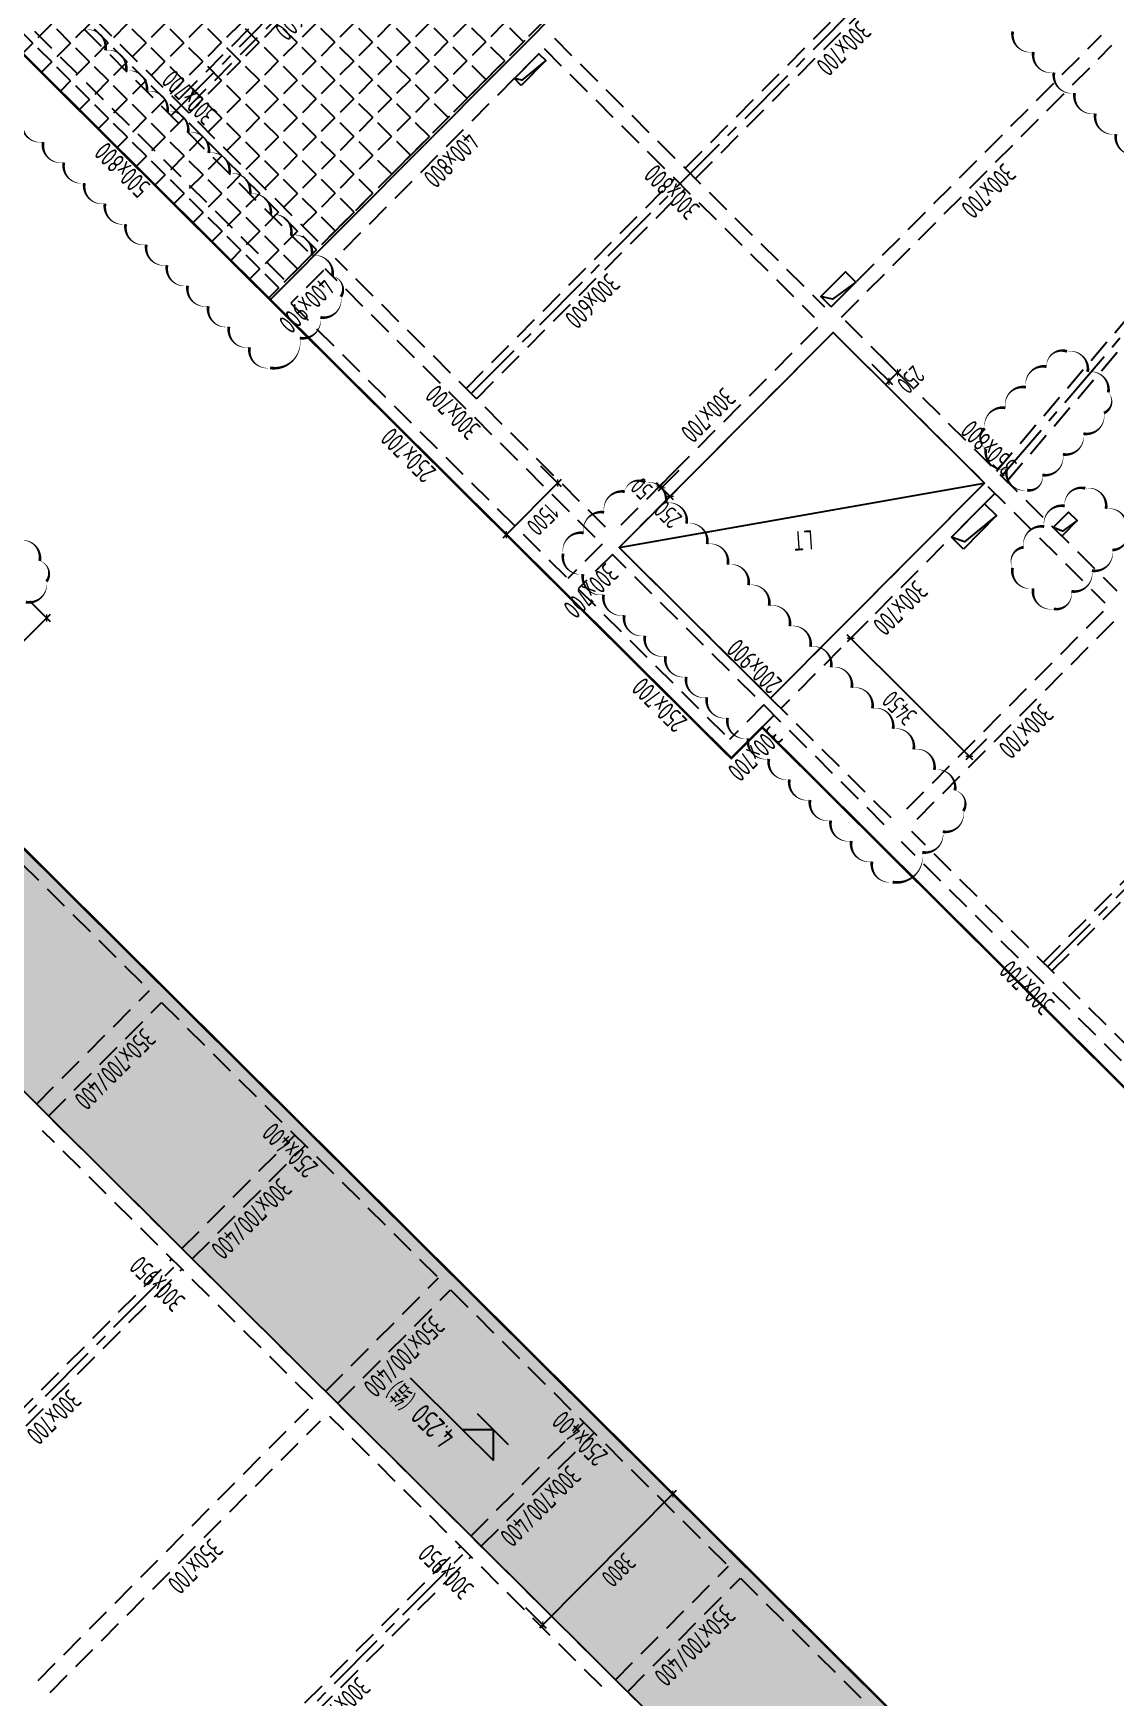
# Model space of a CAD drawing. Extents: x 517450926 to 520131079, y 3499134486 to 3500888201.
# Drawn here: x 518695594 to 518717878, y 3500102672 to 3500136957 of the extents above; entities that cross this region are included whole.
import ezdxf
from ezdxf.enums import TextEntityAlignment as Align

# ---------------------------------------------------------------- set-up
doc = ezdxf.new("R2010")
doc.units = 0
doc.header["$LTSCALE"] = 1000
doc.header["$MEASUREMENT"] = 0
doc.linetypes.add('CENTER', pattern=[2, 1.25, -0.25, 0.25, -0.25])
doc.linetypes.add('DASHED', pattern=[0.75, 0.5, -0.25])
doc.layers.get('0').update_dxf_attribs({"linetype": 'CONTINUOUS'})
doc.layers.get('Defpoints').update_dxf_attribs({"color": 2, "linetype": 'CONTINUOUS'})
doc.layers.add('0_修订云线', color=1, linetype='CONTINUOUS', plot=False)
for name, color, linetype in [('__附着_A10-23平面图_TEN25IWV_设计区$0$__附着_A10-23平面图_TEN25IWV_设计区$0$__附着_A10-2楼一层平面（剧场）_TEN25667_设计区$0$AD-LEVL-HIGH', 61, 'CONTINUOUS'), ('S_AXIS', 8, 'CENTER'), ('S_AXIS_DIMS', 3, 'CONTINUOUS'), ('S_BEAM', 4, 'DASHED'), ('S_BEAM_SECD_TEXT_HORZ', 9, 'CONTINUOUS'), ('S_BEAM_TEXT_HORZ', 7, 'CONTINUOUS'), ('S_BEAM_TEXT_VERT', 41, 'CONTINUOUS'), ('S_FLOR_ENHN', 91, 'DASHED'), ('S_HOLE', 201, 'CONTINUOUS'), ('S_PLAN_HACH', 254, 'CONTINUOUS'), ('S_STAR', 243, 'CONTINUOUS')]:
    doc.layers.add(name, color=color, linetype=linetype)
doc.styles.add('__附着_A10-23平面图_TEN25IWV_设计区$0$__附着_A10-23平面图_TEN25IWV_设计区$0$__附着_A10-2楼一层平面（剧场）_TEN25667_设计区$0$TH-STYLE3', font='tssdeng', dxfattribs={"width": 0.7, "bigfont": 'tssdchn'})
doc.styles.add('TH-STYLE3', font='tssdeng.shx', dxfattribs={"width": 0.7, "bigfont": 'tssdchn.shx'})
doc.styles.add('样式 1', font='Tssdeng.shx', dxfattribs={"width": 0.7, "bigfont": 'Tssdchn.shx'})
doc.dimstyles.new('TSSD_100_100', dxfattribs={"dimtxt": 375, "dimasz": 100, "dimexe": 100, "dimexo": 0, "dimgap": 125, "dimtad": 1, "dimdec": 1, "dimdsep": 46, "dimtxsty": 'TH-STYLE3', "dimblk": 'ARCHTICK', "dimcen": -100, "dimdle": 100, "dimclrt": 7, "dimadec": 0, "dimazin": 0, "dimtfac": 1, "dimtdec": 1, "dimtix": 1, "dimtmove": 2, "dimatfit": 3, "dimldrblk": 'ARCHTICK', "dimfxl": 0, "dimtolj": 1, "dimtzin": 0, "dimarcsym": 0})
pattern_1 = [(135.1573, (518630193.4, 3500156019.2), (-387.8396, -389.975), [400, -150]), (225.1573, (518630193.4, 3500156019.2), (389.975, -387.8396), [400, -150])]

# ---------------------------------------------------------------- blocks, each defined once
blk = doc.blocks.new('_ArchTick')
at = {"color": 0, "const_width": 0.25}
blk.add_lwpolyline([(-0.53, -0.53), (0.53, 0.53)], dxfattribs=at)
blk = doc.blocks.new('*D126')
at = {"layer": 'Defpoints', "color": 0, "linetype": 'ByBlock', "transparency": 16777216}
for p in [(518708963, 3500128013), (518709140, 3500127837), (518708540, 3500127588)]:
    blk.add_point(p, dxfattribs=at)
at = {"layer": 'S_AXIS_DIMS', "color": 0, "linetype": 'ByBlock', "lineweight": -2, "transparency": 16777216}
for p, q in [((518708893, 3500127943), (518708470, 3500127517)), ((518708788, 3500127341), (518708469, 3500127659)), ((518709070, 3500127766), (518708647, 3500127341))]:
    blk.add_line(p, q, dxfattribs=at)
at = {"layer": 'S_AXIS_DIMS', "color": 0, "linetype": 'ByBlock', "lineweight": -2, "transparency": 16777216, "xscale": 100, "yscale": 100, "zscale": 100}
for p, rotation in [((518708540, 3500127588), 135.1572922653654), ((518708717, 3500127412), 315.1572922653654)]:
    blk.add_blockref('_ArchTick', p, dxfattribs=dict(at, rotation=rotation))
at = {"layer": 'S_AXIS_DIMS', "color": 7, "linetype": 'ByBlock', "transparency": 16777216, "insert": (518708671, 3500127035), "char_height": 375, "attachment_point": 5, "rotation": 135.1573, "style": 'TH-STYLE3'}
blk.add_mtext('\\A1;250', dxfattribs=at)
blk = doc.blocks.new('*D127')
at = {"layer": 'Defpoints', "color": 0, "linetype": 'ByBlock', "transparency": 16777216}
for p in [(518708928, 3500128049), (518708963, 3500128013), (518708505, 3500127623)]:
    blk.add_point(p, dxfattribs=at)
at = {"layer": 'S_AXIS_DIMS', "color": 0, "linetype": 'ByBlock', "lineweight": -2, "transparency": 16777216}
for p, q in [((518708857, 3500127978), (518708434, 3500127552)), ((518708893, 3500127943), (518708470, 3500127517)), ((518708505, 3500127623), (518708434, 3500127694)), ((518708540, 3500127588), (518708505, 3500127623)), ((518708540, 3500127588), (518708611, 3500127518))]:
    blk.add_line(p, q, dxfattribs=at)
at = {"layer": 'S_AXIS_DIMS', "color": 0, "linetype": 'ByBlock', "lineweight": -2, "transparency": 16777216, "xscale": 100, "yscale": 100, "zscale": 100}
for p, rotation in [((518708505, 3500127623), 315.1572922653654), ((518708540, 3500127588), 135.1572922653654)]:
    blk.add_blockref('_ArchTick', p, dxfattribs=dict(at, rotation=rotation))
at = {"layer": 'S_AXIS_DIMS', "color": 7, "linetype": 'ByBlock', "transparency": 16777216, "insert": (518708128, 3500127575), "char_height": 375, "attachment_point": 5, "rotation": 135.1573, "style": 'TH-STYLE3'}
blk.add_mtext('\\A1;50', dxfattribs=at)
blk = doc.blocks.new('*D144')
at = {"layer": 'Defpoints', "color": 0, "linetype": 'ByBlock', "transparency": 16777216}
for p in [(518713039, 3500130323), (518712863, 3500130146), (518713226, 3500129785)]:
    blk.add_point(p, dxfattribs=at)
at = {"layer": 'S_AXIS_DIMS', "color": 0, "linetype": 'ByBlock', "lineweight": -2, "transparency": 16777216}
for p, q in [((518713047, 3500130315), (518713473, 3500129892)), ((518712871, 3500130138), (518713296, 3500129715)), ((518713402, 3500129962), (518713226, 3500129785)), ((518713402, 3500129962), (518713472, 3500130033)), ((518713226, 3500129785), (518713155, 3500129714))]:
    blk.add_line(p, q, dxfattribs=at)
at = {"layer": 'S_AXIS_DIMS', "color": 0, "linetype": 'ByBlock', "lineweight": -2, "transparency": 16777216, "xscale": 100, "yscale": 100, "zscale": 100}
for p, rotation in [((518713226, 3500129785), 45.15729226536535), ((518713402, 3500129962), 225.1572922653654)]:
    blk.add_blockref('_ArchTick', p, dxfattribs=dict(at, rotation=rotation))
at = {"layer": 'S_AXIS_DIMS', "color": 7, "linetype": 'ByBlock', "transparency": 16777216, "insert": (518713678, 3500129814), "char_height": 375, "attachment_point": 5, "rotation": 225.1573, "style": 'TH-STYLE3'}
blk.add_mtext('\\A1;250', dxfattribs=at)
blk = doc.blocks.new('*D149')
at = {"layer": 'Defpoints', "color": 0, "linetype": 'ByBlock', "transparency": 16777216}
for p in [(518713257, 3500125311), (518712438, 3500124487), (518715703, 3500122878)]:
    blk.add_point(p, dxfattribs=at)
at = {"layer": 'S_AXIS_DIMS', "color": 0, "linetype": 'ByBlock', "lineweight": -2, "transparency": 16777216}
for p, q in [((518712790, 3500124842), (518712367, 3500124416)), ((518714955, 3500121984), (518712367, 3500124558)), ((518715236, 3500122409), (518714813, 3500121984))]:
    blk.add_line(p, q, dxfattribs=at)
at = {"layer": 'S_AXIS_DIMS', "color": 0, "linetype": 'ByBlock', "lineweight": -2, "transparency": 16777216, "xscale": 100, "yscale": 100, "zscale": 100}
for p, rotation in [((518712438, 3500124487), 135.1572922653654), ((518714884, 3500122055), 315.1572922653654)]:
    blk.add_blockref('_ArchTick', p, dxfattribs=dict(at, rotation=rotation))
at = {"layer": 'S_AXIS_DIMS', "color": 7, "linetype": 'ByBlock', "transparency": 16777216, "insert": (518713440, 3500123049), "char_height": 375, "attachment_point": 5, "rotation": 135.1573, "style": 'TH-STYLE3'}
blk.add_mtext('\\A1;3450', dxfattribs=at)
blk = doc.blocks.new('*D258')
at = {"layer": 'Defpoints', "color": 0, "transparency": 16777216}
for p in [(518695154, 3500125615), (518692545, 3500122992), (518693260, 3500122281)]:
    blk.add_point(p, dxfattribs=at)
at = {"layer": 'S_AXIS_DIMS', "color": 0, "lineweight": -2, "transparency": 16777216}
for p, q in [((518695515, 3500125257), (518695940, 3500124834)), ((518695940, 3500124975), (518693189, 3500122210)), ((518692905, 3500122633), (518693331, 3500122210))]:
    blk.add_line(p, q, dxfattribs=at)
at = {"layer": 'S_AXIS_DIMS', "color": 0, "lineweight": -2, "transparency": 16777216, "xscale": 100, "yscale": 100, "zscale": 100}
for p, rotation in [((518695869, 3500124904), 45.15729226536535), ((518693260, 3500122281), 225.1572922653654)]:
    blk.add_blockref('_ArchTick', p, dxfattribs=dict(at, rotation=rotation))
at = {"layer": 'S_AXIS_DIMS', "color": 7, "transparency": 16777216, "insert": (518694786, 3500123372), "char_height": 375, "attachment_point": 5, "rotation": 225.1573, "style": 'TH-STYLE3'}
blk.add_mtext('\\A1;3700', dxfattribs=at)
blk = doc.blocks.new('*D261')
at = {"layer": 'Defpoints', "color": 0, "transparency": 16777216}
for p in [(518707945, 3500107676), (518705265, 3500104982), (518706093, 3500104158)]:
    blk.add_point(p, dxfattribs=at)
at = {"layer": 'S_AXIS_DIMS', "color": 0, "lineweight": -2, "transparency": 16777216}
for p, q in [((518708419, 3500107205), (518708844, 3500106782)), ((518708844, 3500106923), (518706023, 3500104087)), ((518705739, 3500104511), (518706164, 3500104088))]:
    blk.add_line(p, q, dxfattribs=at)
at = {"layer": 'S_AXIS_DIMS', "color": 0, "lineweight": -2, "transparency": 16777216, "xscale": 100, "yscale": 100, "zscale": 100}
for p, rotation in [((518708773, 3500106852), 45.15729226536535), ((518706093, 3500104158), 225.1572922653654)]:
    blk.add_blockref('_ArchTick', p, dxfattribs=dict(at, rotation=rotation))
at = {"layer": 'S_AXIS_DIMS', "color": 7, "transparency": 16777216, "insert": (518707655, 3500105285), "char_height": 375, "attachment_point": 5, "rotation": 225.1573, "style": 'TH-STYLE3'}
blk.add_mtext('\\A1;3800', dxfattribs=at)
blk = doc.blocks.new('*D262')
at = {"layer": 'Defpoints', "color": 0, "transparency": 16777216}
for p in [(518705827, 3500128258), (518704769, 3500127194), (518705343, 3500126624)]:
    blk.add_point(p, dxfattribs=at)
at = {"layer": 'S_AXIS_DIMS', "color": 0, "lineweight": -2, "transparency": 16777216}
for p, q in [((518706046, 3500128040), (518706471, 3500127617)), ((518706471, 3500127759), (518705272, 3500126553)), ((518704988, 3500126977), (518705414, 3500126554))]:
    blk.add_line(p, q, dxfattribs=at)
at = {"layer": 'S_AXIS_DIMS', "color": 0, "lineweight": -2, "transparency": 16777216, "xscale": 100, "yscale": 100, "zscale": 100}
for p, rotation in [((518706400, 3500127688), 45.15729226536535), ((518705343, 3500126624), 225.1572922653654)]:
    blk.add_blockref('_ArchTick', p, dxfattribs=dict(at, rotation=rotation))
at = {"layer": 'S_AXIS_DIMS', "color": 7, "transparency": 16777216, "insert": (518706093, 3500126935), "char_height": 375, "attachment_point": 5, "rotation": 225.1573, "style": 'TH-STYLE3'}
blk.add_mtext('\\A1;1500', dxfattribs=at)
blk = doc.blocks.new('*D267')
at = {"layer": 'Defpoints', "color": 0, "transparency": 16777216}
for p in [(518669878, 3500184742), (518719672, 3500134322), (518720742, 3500133901), (518715548, 3500127828), (518751217, 3500103849)]:
    blk.add_point(p, dxfattribs=at)
at = {"layer": 'S_AXIS_DIMS', "color": 0, "lineweight": -2, "transparency": 16777216}
blk.add_arc((518720860, 3500134039), 1222, 135.1573, 229.4593, dxfattribs=at)
at = {"layer": 'S_AXIS_DIMS', "color": 0, "lineweight": -2, "transparency": 16777216, "xscale": 100, "yscale": 100, "zscale": 100}
for p, rotation in [((518719994, 3500134901), 45.15729226451204), ((518720066, 3500133111), 319.4592519570663)]:
    blk.add_blockref('_ArchTick', p, dxfattribs=dict(at, rotation=rotation))
at = {"layer": 'S_AXIS_DIMS', "color": 7, "transparency": 16777216, "insert": (518719327, 3500133977), "char_height": 375, "attachment_point": 5, "rotation": 92.3083, "style": 'TH-STYLE3'}
blk.add_mtext('\\A1;94°', dxfattribs=at)
blk = doc.blocks.new('*D269')
at = {"layer": 'Defpoints', "color": 0, "transparency": 16777216}
for p in [(518669878, 3500184742), (518695991, 3500158014), (518696924, 3500157601, 0), (518691015, 3500152120, 0), (518751217, 3500103849)]:
    blk.add_point(p, dxfattribs=at)
at = {"layer": 'S_AXIS_DIMS', "color": 0, "lineweight": -2, "transparency": 16777216}
blk.add_arc((518697051, 3500157718), 1100, 135.1573, 222.8453, dxfattribs=at)
at = {"layer": 'S_AXIS_DIMS', "color": 0, "lineweight": -2, "transparency": 16777216, "xscale": 100, "yscale": 100, "zscale": 100}
for p, rotation in [((518696271, 3500158494), 45.15729226459322), ((518696244, 3500156970), 312.8453472691643)]:
    blk.add_blockref('_ArchTick', p, dxfattribs=dict(at, rotation=rotation))
at = {"layer": 'S_AXIS_DIMS', "color": 7, "transparency": 16777216, "insert": (518695638, 3500157743), "char_height": 375, "attachment_point": 5, "rotation": 89.0013, "style": 'TH-STYLE3'}
blk.add_mtext('\\A1;88°', dxfattribs=at)
blk = doc.blocks.new('*U66')
for p, q in [((900, 450), (2400, 450)), ((0, 0), (900, 0))]:
    blk.add_line(p, q)
blk.add_lwpolyline([(900, 450), (450, 0), (0, 450), (900, 450)], close=True)
at = {"style": '__附着_A10-23平面图_TEN25IWV_设计区$0$__附着_A10-23平面图_TEN25IWV_设计区$0$__附着_A10-2楼一层平面（剧场）_TEN25667_设计区$0$TH-STYLE3', "width": 0.7}
blk.add_attdef('标高', (900, 600), '', height=450, dxfattribs=at)

msp = doc.modelspace()

# ---------------------------------------------------------------- hatches: boundary and pattern name
at = {"layer": 'S_PLAN_HACH', "transparency": 33554559}
h = msp.add_hatch(dxfattribs=at)
h.set_pattern_fill('ANGLE', color=256, scale=2000)
h.set_pattern_definition(pattern_1)
h.paths.add_polyline_path([(518694733.5167, 3500137175.1335), (518700476.7838, 3500131463.3139), (518714738.7119, 3500145803.7634), (518708995.4449, 3500151515.5831)])
h = msp.add_hatch(dxfattribs=at)
h.set_pattern_fill('ANGLE', color=256, scale=2000)
h.set_pattern_definition(pattern_1)
h.paths.add_polyline_path([(518719756.4104, 3500090922.5108), (518720969.2906, 3500092142.0687), (518720360.9297, 3500092747.0985), (518722550.4606, 3500094948.6842), (518716842.6458, 3500100625.2457), (518715943.5631, 3500099721.213), (518692545.0679, 3500122991.5894), (518695224.6869, 3500125685.9616), (518688843.2791, 3500132032.4279), (518683722.7743, 3500126758.8441), (518689678.7549, 3500120835.4756), (518689616.3123, 3500120897.5763)])

# ---------------------------------------------------------------- linework, layer by layer
at = {"layer": '0_修订云线'}
for points in [[(518696655.1978, 3500137026.9248, 0, 60, -0.52056705), (518697080.6249, 3500136603.8271, 0, 60, -0.52056705), (518697506.0521, 3500136180.7293, 0, 60, -0.52056705), (518697931.4793, 3500135757.6315, 0, 60, -0.52056705), (518698356.9065, 3500135334.5338, 0, 60, -0.52056705), (518698782.3337, 3500134911.436, 0, 60, -0.52056705), (518699207.7609, 3500134488.3383, 0, 60, -0.52056705), (518699633.1881, 3500134065.2405, 0, 60, -0.52056705), (518700058.6153, 3500133642.1428, 0, 60, -0.52056705), (518700484.0424, 3500133219.045, 0, 60, -0.52056705), (518700909.4696, 3500132795.9473, 0, 60, -0.52056705), (518701334.8968, 3500132372.8495, 0, 60, -0.52056705), (518701760.324, 3500131949.7518, 0, 60, -0.52056705), (518701932.7506, 3500131525.9595, 0, 60, -0.52056705), (518701509.6529, 3500131100.5323, 0, 60, -0.52056705), (518701086.5551, 3500130675.1051, 0, 60, -0.52056705), (518700475.9789, 3500130061.1672, 0, 60, -0.52056705), (518700050.5517, 3500130484.2649, 0, 60, -0.52056705), (518699625.1245, 3500130907.3627, 0, 60, -0.52056705), (518699199.6973, 3500131330.4604, 0, 60, -0.52056705), (518698774.2701, 3500131753.5582, 0, 60, -0.52056705), (518698348.8429, 3500132176.656, 0, 60, -0.52056705), (518697923.4157, 3500132599.7537, 0, 60, -0.52056705), (518697497.9886, 3500133022.8515, 0, 60, -0.52056705), (518697072.5614, 3500133445.9492, 0, 60, -0.52056705), (518696647.1342, 3500133869.047, 0, 60, -0.52056705), (518696221.707, 3500134292.1447, 0, 60, -0.52056705), (518695796.2798, 3500134715.2425, 0, 60, -0.52056705), (518695370.8526, 3500135138.3402, 0, 60, -0.52056705)], [(518718328.9467, 3500134455.3892, 0, 60, -0.52056705), (518717903.5195, 3500134878.4869, 0, 60, -0.52056705), (518717478.0923, 3500135301.5847, 0, 60, -0.52056705), (518717052.6652, 3500135724.6824, 0, 60, -0.52056705), (518716627.238, 3500136147.7802, 0, 60, -0.52056705), (518716201.8108, 3500136570.878, 0, 60, -0.52056705), (518715776.3836, 3500136993.9757, 0, 60, -0.52056705)], [(518695301.8645, 3500126504.3972, 0, 60, -0.52056705), (518695727.2917, 3500126081.2995, 0, 60, -0.52056705), (518695864.6089, 3500125657.4108, 0, 60, -0.52056705), (518695441.5112, 3500125231.9836, 0, 60, -0.52056705)]]:
    msp.add_lwpolyline(points, format="xyseb", dxfattribs=at)
at = {"layer": '0_修订云线', "color": 6}
for points in [[(518716074.8724, 3500127539.9713, 0, 60, -0.52056705), (518715649.4452, 3500127963.0691, 0, 60, -0.52056705), (518715224.018, 3500128386.1668, 0, 60, -0.52056705), (518715202.0334, 3500128810.3721, 0, 60, -0.52056705), (518715625.1311, 3500129235.7993, 0, 60, -0.52056705), (518716048.2289, 3500129661.2265, 0, 60, -0.52056705), (518716471.3266, 3500130086.6537, 0, 60, -0.52056705), (518716894.7311, 3500130400.3577, 0, 60, -0.52056705), (518717320.1583, 3500129977.26, 0, 60, -0.52056705), (518717745.5855, 3500129554.1622, 0, 60, -0.52056705), (518717655.847, 3500129129.6502, 0, 60, -0.52056705), (518717232.7492, 3500128704.223, 0, 60, -0.52056705), (518716809.6515, 3500128278.7958, 0, 60, -0.52056705), (518716386.5537, 3500127853.3686, 0, 60, -0.52056705)], [(518716622.7716, 3500125091.7364, 0, 60, -0.52056705), (518716197.3444, 3500125514.8341, 0, 60, -0.52056705), (518715771.9172, 3500125937.9319, 0, 60, -0.52056705), (518716002.5456, 3500126362.8307, 0, 60, -0.52056705), (518716425.6434, 3500126788.2579, 0, 60, -0.52056705), (518716848.7411, 3500127213.685, 0, 60, -0.52056705), (518717272.0066, 3500127578.0026, 0, 60, -0.52056705), (518717697.4338, 3500127154.9048, 0, 60, -0.52056705), (518718122.861, 3500126731.8071, 0, 60, -0.52056705), (518717831.1229, 3500126306.7405, 0, 60, -0.52056705), (518717408.0252, 3500125881.3133, 0, 60, -0.52056705), (518716984.9274, 3500125455.8861, 0, 60, -0.52056705)]]:
    msp.add_lwpolyline(points, format="xyseb", close=True, dxfattribs=at)
at = {"layer": '0_修订云线'}
msp.add_lwpolyline([(518713301.925, 3500119462.2835, 0, 60, -0.52056705), (518712876.4978, 3500119885.3813, 0, 60, -0.52056705), (518712451.0706, 3500120308.479, 0, 60, -0.52056705), (518712025.6434, 3500120731.5768, 0, 60, -0.52056705), (518711600.2162, 3500121154.6745, 0, 60, -0.52056705), (518711174.789, 3500121577.7723, 0, 60, -0.52056705), (518710749.3618, 3500122000.8701, 0, 60, -0.52056705), (518710323.9347, 3500122423.9678, 0, 60, -0.52056705), (518709898.5075, 3500122847.0656, 0, 60, -0.52056705), (518709473.0803, 3500123270.1633, 0, 60, -0.52056705), (518709047.6531, 3500123693.2611, 0, 60, -0.52056705), (518708622.2259, 3500124116.3588, 0, 60, -0.52056705), (518708196.7987, 3500124539.4566, 0, 60, -0.52056705), (518707771.3715, 3500124962.5543, 0, 60, -0.52056705), (518707345.9444, 3500125385.6521, 0, 60, -0.52056705), (518706920.5172, 3500125808.7498, 0, 60, -0.52056705), (518706511.8227, 3500126231.8935, 0, 60, -0.52056705), (518706934.9204, 3500126657.3207, 0, 60, -0.52056705), (518707358.0182, 3500127082.7479, 0, 60, -0.52056705), (518707781.1159, 3500127508.1751, 0, 60, -0.52056705), (518708204.8623, 3500127697.3344, 0, 60, -0.52056705), (518708630.2895, 3500127274.2367, 0, 60, -0.52056705), (518709055.7167, 3500126851.1389, 0, 60, -0.52056705), (518709481.1439, 3500126428.0412, 0, 60, -0.52056705), (518709906.571, 3500126004.9434, 0, 60, -0.52056705), (518710331.9982, 3500125581.8457, 0, 60, -0.52056705), (518710757.4254, 3500125158.7479, 0, 60, -0.52056705), (518711182.8526, 3500124735.6501, 0, 60, -0.52056705), (518711608.2798, 3500124312.5524, 0, 60, -0.52056705), (518712033.707, 3500123889.4546, 0, 60, -0.52056705), (518712459.1342, 3500123466.3569, 0, 60, -0.52056705), (518712884.5614, 3500123043.2591, 0, 60, -0.52056705), (518713309.9885, 3500122620.1614, 0, 60, -0.52056705), (518713735.4157, 3500122197.0636, 0, 60, -0.52056705), (518714160.8429, 3500121773.9659, 0, 60, -0.52056705), (518714586.2701, 3500121350.8681, 0, 60, -0.52056705), (518714758.6968, 3500120927.0758, 0, 60, -0.52056705), (518714335.599, 3500120501.6486, 0, 60, -0.52056705), (518713912.5012, 3500120076.2214, 0, 60, -0.52056705)], format="xyseb", close=True, dxfattribs=at)
at = {"layer": 'S_AXIS'}
for p, q in [((518698433.4336, 3500135258.4257), (518711813.9, 3500148712.5605)), ((518704618.6892, 3500129530.1417), (518720766.9201, 3500145767.2793)), ((518716495.1982, 3500117718.6628), (518732749.2036, 3500134062.1572)), ((518715547.7948, 3500127828.1347), (518720741.8175, 3500133900.8033)), ((518691614.9025, 3500104613.5253), (518698551.4479, 3500111588.261)), ((518697570.8831, 3500098690.1568), (518704507.4285, 3500105664.8925))]:
    msp.add_line(p, q, dxfattribs=at)
at = {"layer": 'S_BEAM', "linetype": 'Continuous'}
for p, q in [((518688493.9179, 3500143380.5672), (518709977.9909, 3500122014.1307)), ((518692332.3543, 3500123203.1383), (518716049.9199, 3500099615.4386)), ((518710612.6457, 3500122652.2796), (518709977.9909, 3500122014.1307))]:
    msp.add_line(p, q, dxfattribs=at)
at = {"layer": 'S_BEAM'}
for p, q in [((518698626.8681, 3500135630.1892), (518702857.8456, 3500139884.4611)), ((518709025.3751, 3500134173.8061), (518714701.9367, 3500139881.6209)), ((518698804.1294, 3500135453.8985), (518703035.107, 3500139708.1703)), ((518709238.0887, 3500133962.2573), (518714914.6503, 3500139670.072)), ((518701251.8887, 3500132455.4031), (518695614.9785, 3500138061.4483)), ((518701463.4376, 3500132668.1167), (518695826.5274, 3500138274.1619)), ((518695086.0982, 3500137529.6562), (518700793.9129, 3500131853.0947)), ((518701710.6329, 3500132774.8617), (518705730.0615, 3500136816.42)), ((518706331.003, 3500136853.4252), (518711897.0086, 3500131317.8963)), ((518712038.4295, 3500131318.2845), (518717609.2165, 3500136919.7425)), ((518712251.1431, 3500131106.7357), (518717821.9301, 3500136708.1936)), ((518701994.251, 3500132492.7965), (518706013.6797, 3500136534.3548)), ((518706119.4541, 3500136640.7116), (518711685.4598, 3500131105.1827)), ((518704512.3324, 3500129635.9161), (518708813.8263, 3500133961.0925)), ((518715441.0291, 3500127934.3158), (518720622.9808, 3500133992.9976)), ((518704725.046, 3500129424.3673), (518709026.5398, 3500133749.5437)), ((518715654.5606, 3500127721.9536), (518720836.5122, 3500133780.6353)), ((518701287.5351, 3500132349.4345), (518700793.9129, 3500131853.0947)), ((518707383.9659, 3500126780.0063), (518701817.9603, 3500132315.5352)), ((518701571.1532, 3500132067.3694), (518700901.2403, 3500131393.7682)), ((518707172.4171, 3500126567.2927), (518701606.4114, 3500132102.8216)), ((518700901.2403, 3500131393.7682), (518706609.0551, 3500125717.2066)), ((518711756.7526, 3500130893.2455), (518707666.8076, 3500126780.7827)), ((518712322.0476, 3500131036.2193), (518717923.5055, 3500125465.4323)), ((518711969.4661, 3500130681.6967), (518707879.5212, 3500126569.2339)), ((518712075.2405, 3500130788.0535), (518717676.6985, 3500125217.2664)), ((518715195.0399, 3500127685.3366), (518710787.7717, 3500123253.8034)), ((518715407.7535, 3500127473.7877), (518711000.4853, 3500123042.2545)), ((518707314.2261, 3500126426.2601), (518706609.0551, 3500125717.2066)), ((518707526.9397, 3500126214.7112), (518706821.7687, 3500125505.6577)), ((518713128.3977, 3500120643.9242), (518707526.9397, 3500126214.7112)), ((518713269.4303, 3500120785.7332), (518707667.9723, 3500126356.5203)), ((518706821.7687, 3500125505.6577), (518709941.5681, 3500122402.9409)), ((518717641.8286, 3500125040.3933), (518713551.8837, 3500120927.9305)), ((518717854.5422, 3500124828.8445), (518713764.5973, 3500120716.3817)), ((518692156.0635, 3500123025.8769), (518697987.9612, 3500117225.9119)), ((518710646.7391, 3500123111.9944), (518709941.5681, 3500122402.9409)), ((518710859.4527, 3500122900.4455), (518710189.5398, 3500122226.8443)), ((518716406.5675, 3500117806.8081), (518720778.5776, 3500122202.8891)), ((518716583.8289, 3500117630.5174), (518720955.839, 3500122026.5983)), ((518719084.3783, 3500114720.5556), (518713482.9203, 3500120291.3427)), ((518719295.9272, 3500114933.2692), (518713694.4692, 3500120504.0563)), ((518695660.9236, 3500114886.0624), (518697987.9612, 3500117225.9119)), ((518695909.0894, 3500114639.2553), (518698236.1271, 3500116979.1049)), ((518698236.1271, 3500116979.1049), (518703943.9418, 3500111302.5434)), ((518701563.7258, 3500109015.5811), (518695997.7201, 3500114551.11)), ((518701352.1769, 3500108802.8675), (518695786.1712, 3500114338.3964)), ((518698656.64, 3500111906.749), (518700983.6776, 3500114246.5986)), ((518698869.3536, 3500111695.2002), (518701196.3912, 3500114035.0497)), ((518692592.237, 3500105808.9575), (518698445.0911, 3500111694.0355)), ((518692804.9506, 3500105597.4086), (518698657.8047, 3500111482.4866)), ((518701616.9042, 3500108962.6938), (518703943.9418, 3500111302.5434)), ((518701865.07, 3500108715.8868), (518704192.1077, 3500111055.7364)), ((518704192.1077, 3500111055.7364), (518709917.6486, 3500105361.5457)), ((518695693.5338, 3500103006.7113), (518701264.3227, 3500108608.1712)), ((518707519.7064, 3500103092.2125), (518701918.2484, 3500108662.9996)), ((518695941.6996, 3500102759.9043), (518701512.4886, 3500108361.3642)), ((518707308.1575, 3500102879.4989), (518701706.6996, 3500108450.286)), ((518704612.6206, 3500105983.3805), (518706939.6583, 3500108323.23)), ((518704825.3342, 3500105771.8316), (518707152.3719, 3500108111.6812)), ((518698548.2176, 3500099885.5889), (518704401.0717, 3500105770.6669)), ((518698760.9312, 3500099674.0401), (518704613.7853, 3500105559.118)), ((518707590.6109, 3500103021.6962), (518709917.6486, 3500105361.5457)), ((518707838.7768, 3500102774.8892), (518710165.8144, 3500105114.7387)), ((518710165.8144, 3500105114.7387), (518715873.6292, 3500099438.1772)), ((518713475.6889, 3500097168.8421), (518707874.2291, 3500102739.6311))]:
    msp.add_line(p, q, dxfattribs=at)
at = {"layer": 'S_FLOR_ENHN', "linetype": 'ByBlock', "const_width": 50}
for points in [[(518727492.3888, 3500104243.0626), (518739156.1842, 3500092643.1326), (518745961.0064, 3500099485.4198), (518745145.9569, 3500100296.7117), (518756886.5669, 3500112101.9616), (518724908.6234, 3500143904.8094), (518725649.0444, 3500144649.307), (518718629.4959, 3500151630.4199), (518713781.5008, 3500146755.7334), (518709137.254, 3500151374.5505), (518713808.9584, 3500156071.9757), (518677754.0043, 3500191929.5103), (518669990.1605, 3500184122.9214), (518661608.9242, 3500168566.9861), (518675983.547, 3500154271.0719), (518677393.8728, 3500155689.1625), (518688454.9796, 3500144688.621), (518687820.3249, 3500144050.472), (518709977.9909, 3500122014.1307), (518710612.6456, 3500122652.2796), (518724758.0997, 3500108584.2793), (518724758.0997, 3500108584.2794), (518728303.3262, 3500105058.4648)], [(518695224.6869, 3500125685.9616), (518692545.0679, 3500122991.5894), (518715943.5631, 3500099721.213), (518716490.1006, 3500100270.7595)]]:
    msp.add_lwpolyline(points, dxfattribs=at)
at = {"layer": 'S_HOLE'}
for points in [[(518705648.3475, 3500135883.3957), (518705506.5418, 3500136024.4249), (518706013.679, 3500136534.3542), (518706155.4847, 3500136393.325)], [(518712038.4295, 3500131318.2845), (518711825.7126, 3500131529.8367), (518712332.8834, 3500132039.7998), (518712545.6003, 3500131828.2477)], [(518714760.445, 3500126326.5666), (518714512.2744, 3500126573.3784), (518715196.2046, 3500127261.0742), (518715444.3753, 3500127014.2624)], [(518716789.0347, 3500126593.6913), (518716611.7734, 3500126769.982), (518716929.0966, 3500127089.0523), (518717106.358, 3500126912.7616)]]:
    msp.add_lwpolyline(points, close=True, dxfattribs=at)
for points in [[(518706155.4757, 3500136393.316), (518705663.4831, 3500135989.7896), (518705506.5418, 3500136024.4248)], [(518712545.6003, 3500131828.2477), (518712061.9584, 3500131476.6175), (518711825.7126, 3500131529.8367)], [(518715444.3738, 3500127014.2639), (518714781.6732, 3500126473.6071), (518714512.2744, 3500126573.3784)], [(518717106.3583, 3500126912.7619), (518716799.956, 3500126697.4287), (518716611.7734, 3500126769.982)]]:
    msp.add_lwpolyline(points, dxfattribs=at)
at = {"layer": 'S_PLAN_HACH', "transparency": 33554559}
for points in [[(518694733.5167, 3500137175.1335), (518700476.7838, 3500131463.3139), (518714738.7119, 3500145803.7634), (518708995.4449, 3500151515.5831)], [(518719756.4104, 3500090922.5108), (518720969.2906, 3500092142.0687), (518720360.9297, 3500092747.0985), (518722550.4606, 3500094948.6842), (518716842.6458, 3500100625.2457), (518715943.5631, 3500099721.213), (518692545.0679, 3500122991.5894), (518695224.6869, 3500125685.9616), (518688843.2791, 3500132032.4279), (518683660.3317, 3500126820.9448), (518689616.3123, 3500120897.5763), (518689616.3123, 3500120897.5763)]]:
    msp.add_lwpolyline(points, close=True, dxfattribs=at)
at = {"layer": 'S_STAR'}
msp.add_line((518707667.9724, 3500126356.5203), (518715191.2065, 3500127681.482), dxfattribs=at)
msp.add_lwpolyline([(518710787.7717, 3500123253.8034), (518707667.9724, 3500126356.5203), (518712075.2406, 3500130788.0534), (518715195.0399, 3500127685.3366)], close=True, dxfattribs=at)

# ---------------------------------------------------------------- block references
at = {"layer": '__附着_A10-23平面图_TEN25IWV_设计区$0$__附着_A10-23平面图_TEN25IWV_设计区$0$__附着_A10-2楼一层平面（剧场）_TEN25667_设计区$0$AD-LEVL-HIGH', "rotation": 135.1572922632287}
msp.add_blockref('*U66', (518705387.8906, 3500107865.4464), dxfattribs=at).add_auto_attribs({'标高': '4.250（结）'})

# ---------------------------------------------------------------- texts
at = {"layer": 'S_BEAM_SECD_TEXT_HORZ', "linetype": 'Continuous', "width": 0.7}
for s, rotation, style, p in [('250x600', 225.15729297, 'TH-STYLE3', (518700998.5555, 3500137516.125)), ('300x700', 225.15729297, 'TH-STYLE3', (518712151.8108, 3500136783.1929)), ('500x800', 135.15728815, 'TH-STYLE3', (518697568.8669, 3500134282.7406)), ('300x600', 225.15729297, 'TH-STYLE3', (518706972.2622, 3500131575.1274)), ('250x700', 135.15728815, 'TH-STYLE3', (518703460.2993, 3500128400.8268)), ('300x700', 225.15729297, 'TH-STYLE3', (518713318.6595, 3500125249.884)), ('250x700', 135.15728815, 'TH-STYLE3', (518708636.3301, 3500123253.1375)), ('300x700', 225.15729297, 'TH-STYLE3', (518710326.2788, 3500122243.1265)), ('250x400', 135.15728815, 'TH-STYLE3', (518701023.6003, 3500114074.0242)), ('300x700/400', 225.15729781, '样式 1', (518699947.0602, 3500112662.0039)), ('300x700', 225.15729781, '样式 1', (518695876.328, 3500108572.078)), ('250x400', 135.15728815, 'TH-STYLE3', (518706997.3071, 3500108133.0266)), ('300x700/400', 225.15729781, '样式 1', (518705903.0408, 3500106738.6354)), ('300x700', 225.15729781, '样式 1', (518701832.3086, 3500102648.7094))]:
    msp.add_text(s, height=400, rotation=rotation, dxfattribs=dict(at, style=style)).set_placement(p, align=Align.CENTER)
at = {"layer": 'S_BEAM_TEXT_HORZ', "linetype": 'Continuous', "style": '样式 1', "width": 0.7}
for s, p in [('300x700', (518698948.5608, 3500135776.3901)), ('300x800', (518708891.7146, 3500133826.694)), ('300x700', (518704378.6719, 3500129288.804)), ('350x800', (518715420.0299, 3500128549.7168)), ('200x900', (518710591.3605, 3500124049.089)), ('300x700', (518716207.7111, 3500117429.5939)), ('300x950', (518698288.9404, 3500111324.3093)), ('300x950', (518704236.1829, 3500105392.1545))]:
    msp.add_text(s, height=400, rotation=135.15728815, dxfattribs=at).set_placement(p, align=Align.CENTER)
at = {"layer": 'S_BEAM_TEXT_VERT', "linetype": 'Continuous', "style": '样式 1', "width": 0.7}
for s, p in [('400x800', (518704067.1175, 3500134486.0266)), ('300x700', (518715135.141, 3500133844.6574)), ('400x900', (518701084.1505, 3500131486.6364)), ('300x700', (518709358.7333, 3500129223.3851)), ('300x700', (518706940.6714, 3500125602.711)), ('300x700', (518715908.1742, 3500122709.8058)), ('350x700/400', (518697135.8582, 3500115746.2765)), ('350x700/400', (518703091.8388, 3500109822.908)), ('350x700', (518698790.344, 3500105497.7306)), ('350x700/400', (518709083.2717, 3500103864.2813))]:
    msp.add_text(s, height=400, rotation=225.15729781, dxfattribs=at).set_placement(p, align=Align.CENTER)
at = {"layer": 'S_STAR', "style": 'TH-STYLE3', "width": 0.7}
msp.add_text('LT', height=400, rotation=183.70207922, dxfattribs=at).set_placement((518711445.3489, 3500126703.568), align=Align.CENTER)

# ---------------------------------------------------------------- dimensions: what is measured, and where the dimension line sits
at = {"layer": 'S_AXIS_DIMS'}
for base, line2, picture, middle in [((518719671.8957, 3500134322.4546), ((518715547.7948, 3500127828.1347), (518720741.8175, 3500133900.8033)), '*D267', (518719327.3411, 3500133977.3902)), ((518695991.0166, 3500158014.2915), ((518691015.4533, 3500152120.3731, -0.0337), (518696924.317, 3500157600.734, 0)), '*D269', (518695638.1241, 3500157742.7359))]:
    dim = msp.add_angular_dim_2l(base=base, line1=((518751216.9937, 3500103848.5721), (518669878.1449, 3500184742.0486)), line2=line2, dimstyle='TSSD_100_100', dxfattribs=at)
    dim.commit()
    dim.dimension.update_dxf_attribs({"geometry": picture, "text_midpoint": middle})
at = {"layer": 'S_AXIS_DIMS', "linetype": 'ByBlock'}
for base, p1, p2, angle, picture, middle in [((518713225.5238, 3500129785.1034), (518713039.1901, 3500130323.0036), (518712862.8993, 3500130145.7423), 225.15729227, '*D144', (518713677.86, 3500129814.4965)), ((518708504.7372, 3500127623.3257), (518708963.1195, 3500128013.3262), (518708927.6673, 3500128048.5843), 135.15729227, '*D127', (518708127.8228, 3500127575.0722)), ((518708540.1895, 3500127588.0676), (518709140.3809, 3500127837.0354), (518708963.1195, 3500128013.3262), 135.15729227, '*D126', (518708671.1297, 3500127034.7403))]:
    dim = msp.add_linear_dim(base=base, p1=p1, p2=p2, angle=angle, dimstyle='TSSD_100_100', dxfattribs=at)
    dim.commit()
    dim.dimension.update_dxf_attribs({"geometry": picture, "text_midpoint": middle, "dimtype": 160})
at = {"layer": 'S_AXIS_DIMS'}
for base, p1, p2, picture, middle in [((518705342.6707, 3500126624.0703), (518705827.2454, 3500128257.6856), (518704769.4929, 3500127194.1095), '*D262', (518706093.1235, 3500126935.4949)), ((518693259.9398, 3500122280.6317), (518695154.1707, 3500125615.057), (518692545.0681, 3500122991.5891), '*D258', (518694786.0679, 3500123372.0021)), ((518706093.4462, 3500104158.0764), (518707945.0864, 3500107675.8939), (518705265.4673, 3500104981.5217), '*D261', (518707654.8324, 3500105284.8991))]:
    dim = msp.add_linear_dim(base=base, p1=p1, p2=p2, angle=225.15729227, dimstyle='TSSD_100_100', dxfattribs=at)
    dim.commit()
    dim.dimension.update_dxf_attribs({"geometry": picture, "text_midpoint": middle})
at = {"layer": 'S_AXIS_DIMS', "linetype": 'ByBlock'}
dim = msp.add_linear_dim(base=(518712437.6989, 3500124487.3809), p1=(518715703.213, 3500122878.3875), p2=(518713257.0066, 3500125311.1995), angle=135.15729227, dimstyle='TSSD_100_100', dxfattribs=at)
dim.commit()
dim.dimension.update_dxf_attribs({"geometry": '*D149', "text_midpoint": (518713440.4386, 3500123049.3983)})

doc.saveas('drawing.dxf')
